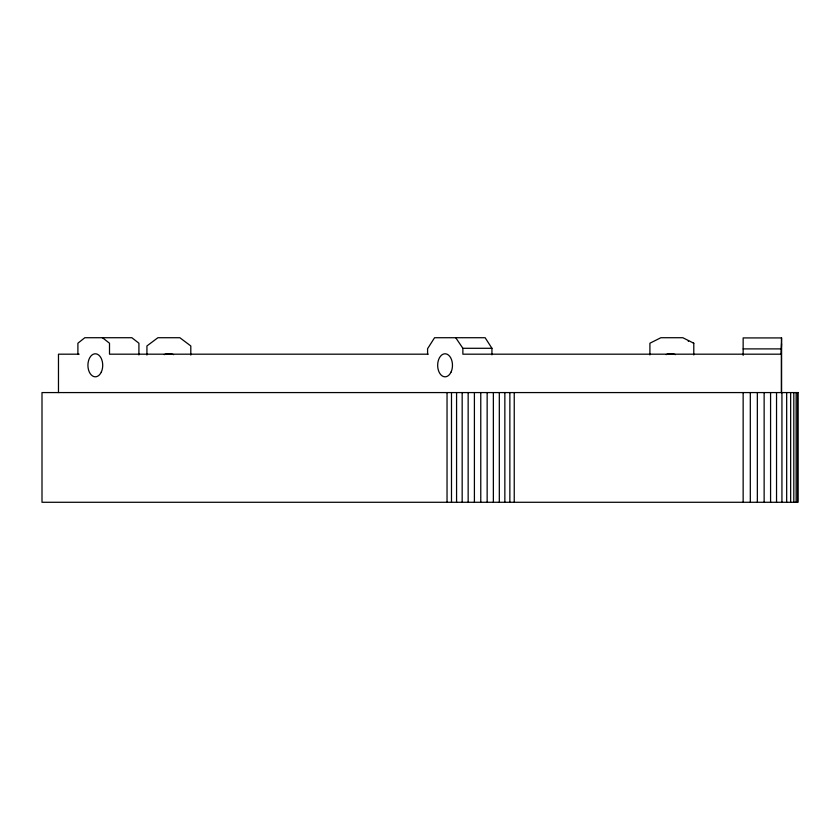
<?xml version="1.0" encoding="UTF-8"?>
<svg xmlns="http://www.w3.org/2000/svg" width="840" height="840" viewBox="0 0 840 840"><rect width="100%" height="100%" fill="white"/><g stroke="black" fill="none" stroke-linecap="round" stroke-linejoin="round"><path stroke-width="1.26" d="M743.148 355.341L743.148 337.921L781.547 337.921L781.379 348.894M781.211 354.186L781.547 343.77M688.307 341.387L688.558 340.599M693.21 342.919L693.788 343.214L693.788 354.942M455.731 337.722L462.872 348.296L491.935 348.296L491.935 354.827M743.148 348.894L781.211 348.894M79.18 354.186L58.474 354.186L58.474 392.574M428.232 354.186L109.505 354.186L109.505 343.214L102.448 337.722M781.379 354.186L462.872 354.186L462.872 348.296M693.788 343.214L682.815 337.722L660.88 337.722L649.908 343.214L649.908 354.942M491.935 348.296L485.142 337.722L434.574 337.722L427.581 348.695L427.581 354.186M797.528 392.574L797.528 502.278M796.131 392.574L796.131 502.278M793.821 392.574L793.821 502.278M790.65 392.574L790.65 502.278M786.671 392.574L786.671 502.278M781.935 392.574L781.935 502.278M781.547 337.921L781.547 392.574M781.421 348.285L781.421 392.574M776.538 392.574L776.538 502.278M770.574 392.574L770.574 502.278M764.138 392.574L764.138 502.278M757.344 392.574L757.344 502.278M750.309 392.574L750.309 502.278M743.148 392.574L743.148 502.278M514.238 392.574L514.238 502.278M509.859 392.574L509.859 502.278M504.851 392.574L504.851 502.278M499.317 392.574L499.317 502.278M493.364 392.574L493.364 502.278M487.148 392.574L487.148 502.278M480.774 392.574L480.774 502.278M474.401 392.574L474.401 502.278M468.153 392.574L468.153 502.278M462.168 392.574L462.168 502.278M456.572 392.574L456.572 502.278M451.49 392.574L451.49 502.278M447.038 392.574L447.038 502.278M190.806 355.047L190.806 345.954L179.844 337.722L157.899 337.722L146.927 345.954L146.927 355.047M138.915 354.942L138.915 343.214L131.859 337.722L84.819 337.722L77.9 343.214L77.9 354.186M666.067 354.627A11.519 11.519 0 0 1 675.433 354.627M164.189 354.627A11.519 11.519 0 0 1 173.554 354.627M798 392.574L42 392.574L42 502.278L798 502.278L798 392.574M101.304 372.068A11.519 7.402 -90 0 0 96.086 353.84A11.519 7.402 -90 0 0 88.557 369.978A11.519 7.402 -90 0 0 101.304 372.068M451.059 372.068A11.519 7.402 -90 0 0 445.841 353.84A11.519 7.402 -90 0 0 438.302 369.978A11.519 7.402 -90 0 0 451.059 372.068"/></g></svg>
